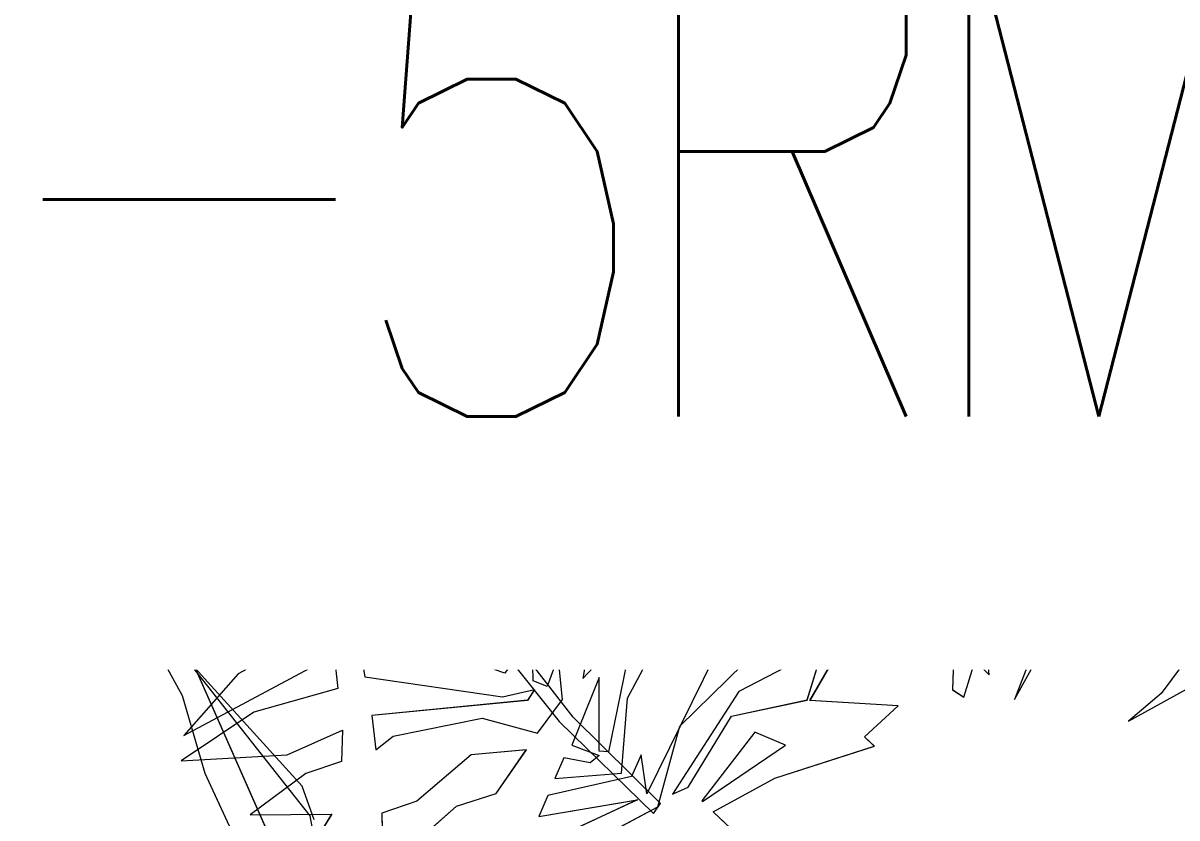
# Model space of a CAD drawing. Header units: millimetres. Extents: x -81374 to 485233, y -39075 to 157313.
# Drawn here: x 43134.3 to 43590.6, y 490.3 to 804.4 of the extents above; entities that cross this region are included whole.
import ezdxf
from ezdxf.enums import TextEntityAlignment as Align

# ---------------------------------------------------------------- set-up
doc = ezdxf.new("R2010")
doc.units = ezdxf.units.MM
doc.layers.add('CET color Black or White', color=7, linetype='Continuous')
doc.layers.add('M-HVAC-TEXT', color=7, linetype='Continuous')
doc.layers.add('G-IMPT', color=8, linetype='Continuous', lineweight=5)
doc.styles.add('romans', font='stylu.ttf', dxfattribs={"height": 125})
doc.styles.get("Standard").update_dxf_attribs({"font": 'arial.ttf'})

# ---------------------------------------------------------------- blocks, each defined once
blk = doc.blocks.new('floor plan 1')
at = {"layer": 'G-IMPT', "color": 8, "ltscale": 500}
for p, q in [((14782.15, -39203.66), (14996.1, -39687.77)), ((14964.53, -39583.4), (14788.67, -39202.77)), ((14894.59, -39567.63), (14894.06, -39537.75)), ((14844.22, -39538.86), (14785.5, -39570.09)), ((14793.55, -39572.8), (14838.68, -39551.87)), ((14886.54, -39551.36), (14865.08, -39570.33)), ((14747.49, -39552.96), (14763.51, -39568.15)), ((14914.43, -39567.23), (14919.19, -39559.38)), ((14921.98, -39561.54), (14922.87, -39566.54)), ((14921.39, -39564.9), (14926.15, -39578.24)), ((14763.51, -39568.15), (14739.15, -39581.42)), ((14785.5, -39570.09), (14776.68, -39601.91)), ((14787.09, -39567.45), (14784.34, -39571.34)), ((14824.47, -39603.83), (14787.09, -39567.45)), ((14832.53, -39566.31), (14793.55, -39572.8)), ((14828.99, -39574.62), (14832.53, -39566.31)), ((14865.08, -39570.33), (14849.38, -39575.33)), ((14880.69, -39572.29), (14894.59, -39567.63)), ((14946.68, -39566.96), (14914.43, -39567.23)), ((14922.87, -39566.54), (14994.55, -39657.15)), ((14924.63, -39583.26), (14946.68, -39566.96)), ((14767.74, -39572.16), (14734.96, -39594.49)), ((14747.13, -39599.64), (14768.06, -39572.46)), ((14749.56, -39656.71), (14789.85, -39575.23)), ((14753.34, -39615.61), (14779.65, -39575.1)), ((14768.06, -39572.46), (14767.74, -39572.16)), ((14779.65, -39575.1), (14773.46, -39577.85)), ((14784.34, -39571.34), (14818.9, -39605.56)), ((14789.85, -39575.23), (14792.06, -39590.64)), ((14795.83, -39582.02), (14828.99, -39574.62)), ((14859.26, -39590.66), (14880.69, -39572.29)), ((14773.46, -39577.85), (14756.33, -39605.98)), ((14849.38, -39575.33), (14837.44, -39592.67)), ((14926.15, -39578.24), (15009.62, -39670.39)), ((14739.15, -39581.42), (14699.82, -39594.05)), ((14792.06, -39590.64), (14795.83, -39582.02)), ((14799.82, -39583.39), (14797.4, -39613.02)), ((14826.18, -39581.23), (14799.82, -39583.39)), ((14822.66, -39589.49), (14826.18, -39581.23)), ((14910.47, -39588.04), (14924.63, -39583.26)), ((14973.48, -39614.08), (14964.53, -39583.4)), ((14808.68, -39590.39), (14812.26, -39587.42)), ((14812.26, -39587.42), (14822.66, -39589.49)), ((14910.09, -39600.39), (14910.47, -39588.04)), ((14973.9, -39588.33), (14932.05, -39590.63)), ((14945.2, -39607.45), (14973.9, -39588.33)), ((14791.91, -39655.52), (14804.93, -39591.78)), ((14804.93, -39591.78), (14808.6, -39592.1)), ((14808.6, -39592.1), (14808.62, -39621.16)), ((14819.4, -39594.46), (14808.68, -39590.39)), ((14837.44, -39592.67), (14859.26, -39590.66)), ((14837.44, -39592.67), (14837.44, -39592.67)), ((14897, -39592.58), (14890.1, -39598)), ((14898.52, -39606.12), (14897, -39592.58)), ((14932.05, -39590.63), (14910.09, -39600.39)), ((14703.72, -39597.76), (14690.42, -39610.06)), ((14699.82, -39594.05), (14703.72, -39597.76)), ((14734.96, -39594.49), (14747.13, -39599.64)), ((14734.96, -39594.49), (14734.96, -39594.49)), ((14808.62, -39621.16), (14819.4, -39594.46)), ((14890.1, -39598), (14854.87, -39605.15)), ((14776.68, -39601.91), (14738.99, -39638.87)), ((14832.97, -39599.15), (14823.16, -39612.53)), ((14854.87, -39605.15), (14832.97, -39599.15)), ((14972.88, -39598.26), (14913.4, -39630.02)), ((14951.44, -39622.6), (14972.88, -39598.26)), ((14599.34, -39603.91), (14568.76, -39620.75)), ((14586.36, -39614.88), (14599.34, -39603.91)), ((14756.33, -39605.98), (14726.36, -39612.31)), ((14818.9, -39605.56), (14888.72, -39695.34)), ((14864.33, -39653.72), (14824.47, -39603.83)), ((14837.04, -39612.18), (14898.52, -39606.12)), ((14690.42, -39610.06), (14725.26, -39612.16)), ((14911.93, -39616.91), (14945.2, -39607.45)), ((14558.47, -39652.48), (14586.36, -39614.88)), ((14644.41, -39612.49), (14618.13, -39659.7)), ((14627.35, -39656.5), (14644.41, -39612.49)), ((14664.37, -39613.42), (14659.92, -39627.88)), ((14668.87, -39616.39), (14664.37, -39613.42)), ((14725.26, -39612.16), (14677.38, -39694.96)), ((14726.36, -39612.31), (14717.24, -39641.74)), ((14734.79, -39625.33), (14753.34, -39615.61)), ((14797.4, -39613.02), (14771.31, -39661.77)), ((14823.16, -39612.53), (14824.85, -39629.45)), ((14823.16, -39612.53), (14823.16, -39612.53)), ((14834.2, -39616.43), (14837.04, -39612.18)), ((14846.81, -39613.58), (14834.2, -39616.43)), ((14901.27, -39621.42), (14846.81, -39613.58)), ((15001.37, -39664.69), (14973.48, -39614.08)), ((14667.94, -39642.98), (14668.87, -39616.39)), ((14805.86, -39675.25), (14815.15, -39620.85)), ((14815.15, -39620.85), (14806.24, -39630.1)), ((14824.85, -39629.45), (14829.18, -39617.7)), ((14829.18, -39617.7), (14834.75, -39619.87)), ((14834.75, -39619.87), (14835.12, -39638.4)), ((14913.4, -39630.02), (14911.93, -39616.91)), ((14559.09, -39699.29), (14588.77, -39624.62)), ((14588.77, -39624.62), (14570.6, -39637.57)), ((14659.92, -39627.88), (14654.42, -39622.19)), ((14654.42, -39622.19), (14655.96, -39640.8)), ((14717.24, -39641.74), (14734.79, -39625.33)), ((14835.12, -39638.4), (14845.9, -39622.91)), ((14845.9, -39622.91), (14874.3, -39632.64)), ((14902.93, -39630.72), (14901.27, -39621.42)), ((14921.59, -39638.75), (14951.44, -39622.6)), ((14602.8, -39631.01), (14586.68, -39673.38)), ((14608.46, -39663.91), (14602.8, -39631.01)), ((14667.3, -39648.06), (14687.88, -39632.01)), ((14687.88, -39632.01), (14667.94, -39642.98)), ((14806.24, -39630.1), (14788.2, -39672.08)), ((14853.52, -39630.48), (14848.07, -39640.99)), ((14882.16, -39638.73), (14853.52, -39630.48)), ((14874.3, -39632.64), (14902.93, -39630.72)), ((14738.99, -39638.87), (14730.07, -39642.07)), ((14853.06, -39642.64), (14859.12, -39637.9)), ((14859.12, -39637.9), (14870.88, -39646.23)), ((14904.35, -39638.74), (14882.16, -39638.73)), ((14906.7, -39661.77), (14904.35, -39638.74)), ((14909.55, -39662.44), (14912.61, -39638.74)), ((14912.61, -39638.74), (14921.59, -39638.75)), ((14655.96, -39640.8), (14651.76, -39651.88)), ((14704.51, -39700.84), (14726.88, -39643.22)), ((14726.88, -39643.22), (14715.94, -39647.15)), ((14717.24, -39641.74), (14717.24, -39641.74)), ((14730.07, -39642.07), (14725.79, -39677.28)), ((14730.07, -39642.07), (14730.07, -39642.07)), ((14852.97, -39643.27), (14844.84, -39715.91)), ((14848.07, -39640.99), (14852.97, -39643.27)), ((14848.07, -39640.99), (14848.07, -39640.99)), ((14868.89, -39649.82), (14853.06, -39642.64)), ((14870.88, -39646.23), (14873.15, -39642.1)), ((14873.15, -39642.1), (14892.62, -39658.45)), ((14656.96, -39683.94), (14667.3, -39648.06)), ((14715.94, -39647.15), (14703.39, -39676.12)), ((15017.48, -39647.57), (15001.13, -39666.33)), ((15006.98, -39666.32), (15017.48, -39647.57)), ((14651.76, -39651.88), (14622.77, -39667.83)), ((14658.64, -39679.11), (14678.68, -39648.68)), ((14678.68, -39648.68), (14660.64, -39670.87)), ((14863.32, -39657.45), (14868.89, -39649.82)), ((14622.77, -39667.83), (14627.35, -39656.5)), ((14627.35, -39656.5), (14627.35, -39656.5)), ((14677.79, -39657.22), (14656.96, -39683.94)), ((14674.45, -39670.49), (14677.79, -39657.22)), ((14725.79, -39677.28), (14749.56, -39656.71)), ((14776.26, -39667.24), (14791.91, -39655.52)), ((14818.09, -39657.21), (14804.56, -39687.29)), ((14817.17, -39688.44), (14818.09, -39657.21)), ((14841.23, -39654.17), (14826.51, -39715.62)), ((14837.55, -39709.9), (14841.23, -39654.17)), ((14947.1, -39776.06), (14864.33, -39653.72)), ((14994.55, -39657.15), (15037.08, -39682.91)), ((14618.13, -39659.7), (14608.46, -39663.91)), ((14771.31, -39661.77), (14776.26, -39667.24)), ((14771.31, -39661.77), (14771.31, -39661.77)), ((14859.36, -39687.75), (14863.32, -39657.45)), ((14875.57, -39661.66), (14876.85, -39683.41)), ((14897.33, -39667.29), (14875.57, -39661.66)), ((14875.57, -39661.66), (14875.57, -39661.66)), ((14892.62, -39658.45), (14906.7, -39661.77)), ((14586.18, -39765.34), (14646.9, -39664.03)), ((14646.9, -39664.03), (14628.91, -39678)), ((14726.59, -39663.12), (14692.37, -39686.93)), ((14697.6, -39689.88), (14726.59, -39663.12)), ((14928.14, -39666.82), (14909.55, -39662.44)), ((15001.13, -39666.33), (14928.14, -39666.82)), ((15042.9, -39758.54), (15001.37, -39664.69)), ((15003.76, -39671.94), (15027.44, -39666.19)), ((15027.44, -39666.19), (15006.98, -39666.32)), ((14639.98, -39724.32), (14674.45, -39670.49)), ((14660.64, -39670.87), (14648.28, -39720.67)), ((14715.27, -39667.54), (14702.24, -39687.98)), ((14703.39, -39676.12), (14715.27, -39667.54)), ((14908.97, -39679.43), (14897.33, -39667.29)), ((15009.62, -39670.39), (15037.16, -39682.97)), ((14586.68, -39673.38), (14575.61, -39678.2)), ((14744.79, -39675.32), (14724.86, -39680.52)), ((14735.09, -39694.98), (14744.79, -39675.32)), ((14788.2, -39672.08), (14777.26, -39685.12)), ((14778.25, -39689.14), (14805.86, -39675.25)), ((14958.54, -39691.12), (15003.76, -39671.94)), ((14628.91, -39678), (14570.04, -39762.35)), ((14659.29, -39742.03), (14658.64, -39679.11)), ((14703.39, -39676.12), (14703.39, -39676.12)), ((14876.85, -39683.41), (14884.99, -39675.84)), ((14884.99, -39675.84), (14920.47, -39691.35)), ((14953.52, -39691.15), (14908.97, -39679.43)), ((15045.97, -39675.65), (15009.17, -39690.82)), ((15023.16, -39689.91), (15045.97, -39675.65)), ((14724.86, -39680.52), (14714.1, -39711.32)), ((14888.27, -39683.36), (14886.68, -39694.31)), ((14899.59, -39687.34), (14888.27, -39683.36)), ((14692.37, -39686.93), (14670.93, -39709.13)), ((14702.24, -39687.98), (14695.17, -39714.04)), ((14777.26, -39685.12), (14778.25, -39689.14)), ((14777.26, -39685.12), (14777.26, -39685.12)), ((14804.56, -39687.29), (14801.82, -39690.07)), ((14801.82, -39690.07), (14817.17, -39688.44)), ((14860.8, -39718.71), (14859.36, -39687.75)), ((14890.8, -39695.06), (14899.59, -39687.34)), ((14940, -39725.88), (14901.19, -39687.91)), ((14901.19, -39687.91), (14923.95, -39698.85)), ((14996.1, -39687.77), (15040.76, -39798.34)), ((14625.36, -39700.52), (14622.01, -39691.79)), ((14622.01, -39691.79), (14622.92, -39708.22)), ((14662.61, -39746.3), (14697.6, -39689.88)), ((14801.82, -39690.07), (14801.82, -39690.07)), ((14920.47, -39691.35), (14953.52, -39691.15)), ((15009.17, -39690.82), (14958.54, -39691.12)), ((14965.69, -39710.15), (15023.16, -39689.91)), ((14977.43, -39693.52), (15007.37, -39745.42)), ((15017.36, -39729.49), (14977.43, -39693.52)), ((14977.43, -39693.52), (14977.43, -39693.52)), ((14677.38, -39694.96), (14639.98, -39724.32)), ((14714.1, -39711.32), (14735.09, -39694.98)), ((14725.8, -39728.14), (14769.4, -39694.35)), ((14769.4, -39694.35), (14738.61, -39709.95)), ((14814.76, -39697.49), (14800.04, -39703.91)), ((14811.07, -39710.48), (14814.76, -39697.49)), ((14886.68, -39694.31), (14889.97, -39695.68)), ((14888.72, -39695.34), (14927.68, -39759.57)), ((14889.97, -39695.68), (14905.74, -39782.78)), ((14904.78, -39706.73), (14890.8, -39695.06)), ((14650.64, -39725.28), (14625.36, -39700.52)), ((14695.17, -39714.04), (14704.51, -39700.84)), ((14743.35, -39702.95), (14720.66, -39709.38)), ((14738.61, -39709.95), (14743.35, -39702.95)), ((14831.27, -39713.16), (14833.44, -39701.17)), ((14833.44, -39701.17), (14837.55, -39709.9)), ((14923.95, -39698.85), (14965.69, -39710.15)), ((14733.86, -39751.25), (14771.53, -39707.51)), ((14771.53, -39707.51), (14757.66, -39724.29)), ((14800.04, -39703.91), (14787.88, -39715.32)), ((14902.93, -39709.79), (14904.78, -39706.73)), ((14622.92, -39708.22), (14644.84, -39734.94)), ((14670.93, -39709.13), (14662.61, -39746.3)), ((14670.93, -39709.13), (14670.93, -39709.13)), ((14720.66, -39709.38), (14677.92, -39734.56)), ((14714.1, -39711.32), (14714.1, -39711.32)), ((14793.51, -39725.63), (14811.07, -39710.48)), ((14905, -39746.23), (14901.27, -39710.96)), ((14901.27, -39710.96), (14907.9, -39712.35)), ((14907.9, -39712.35), (14902.93, -39709.79)), ((14787.88, -39715.32), (14793.51, -39725.63)), ((14787.88, -39715.32), (14787.88, -39715.32)), ((14826.51, -39715.62), (14831.27, -39713.16)), ((14826.51, -39715.62), (14826.51, -39715.62)), ((14844.84, -39715.91), (14837.22, -39722.47)), ((14913.69, -39736.67), (14907.96, -39712.39)), ((14907.96, -39712.39), (14936.9, -39727.5)), ((14648.28, -39720.67), (14650.64, -39725.28)), ((14778.64, -39720.85), (14759.04, -39732.6)), ((14763.01, -39739.69), (14778.64, -39720.85)), ((14781.48, -39732.96), (14794.93, -39717.57)), ((14794.93, -39717.57), (14785.31, -39723.23)), ((14850.07, -39745.91), (14860.8, -39718.71)), ((14883.34, -39717.32), (14874.87, -39773.56)), ((14891.05, -39745.38), (14883.34, -39717.32)), ((14757.66, -39724.29), (14722.52, -39746.72)), ((14785.31, -39723.23), (14733.86, -39751.25)), ((14837.22, -39722.47), (14826.02, -39767.29)), ((14568.54, -39728.96), (14607.97, -39743.29)), ((14659.17, -39741.94), (14568.54, -39728.96)), ((14700.63, -39754.16), (14725.8, -39728.14)), ((14772.43, -39786.48), (14830.06, -39730.35)), ((14830.06, -39730.35), (14784.69, -39752.34)), ((14828.18, -39730.25), (14818.38, -39733.73)), ((14825.31, -39746.09), (14828.18, -39730.25)), ((14936.9, -39727.5), (14949.97, -39741.52)), ((14962.3, -39733.21), (14940, -39725.88)), ((15048, -39750.51), (15017.36, -39729.49)), ((14644.84, -39734.94), (14655.05, -39733.9)), ((14655.05, -39733.9), (14659.17, -39741.94)), ((14677.92, -39734.56), (14675.38, -39752.95)), ((14677.92, -39734.56), (14677.92, -39734.56)), ((14759.04, -39732.6), (14738.44, -39775.17)), ((14754.17, -39777.18), (14781.48, -39732.96)), ((14818.38, -39733.73), (14808.02, -39770.46)), ((15061.28, -39739.13), (14962.3, -39733.21)), ((14919.83, -39735.56), (14913.69, -39736.67)), ((14939.79, -39747.94), (14919.83, -39735.56)), ((14607.97, -39743.29), (14634.58, -39747.56)), ((14634.58, -39747.56), (14659.29, -39742.03)), ((14743.87, -39772.63), (14761.33, -39739.66)), ((14761.33, -39739.66), (14763.01, -39739.69)), ((14801.64, -39743.79), (14764.12, -39810.54)), ((14791.25, -39762.4), (14801.64, -39743.79)), ((14836.34, -39741.27), (14813.56, -39770.21)), ((14825.37, -39760.93), (14836.34, -39741.27)), ((14914.55, -39740.34), (14921.54, -39756.53)), ((14946.15, -39755.16), (14914.55, -39740.34)), ((14914.55, -39740.34), (14914.55, -39740.34)), ((14949.97, -39741.52), (15005.08, -39764.32)), ((14959.85, -39742.55), (14975.59, -39763.36)), ((15022.76, -39774.32), (14959.85, -39742.55)), ((14959.85, -39742.55), (14959.85, -39742.55)), ((14600.93, -39747.62), (14577.67, -39762.26)), ((14616.39, -39757.44), (14600.93, -39747.62)), ((14661, -39746.17), (14616.39, -39757.44)), ((14634.84, -39764.88), (14661, -39746.17)), ((14722.52, -39746.72), (14689.42, -39777.72)), ((14808.02, -39770.46), (14825.31, -39746.09)), ((14826.02, -39767.29), (14850.07, -39745.91)), ((14884.47, -39770.27), (14891.05, -39745.38)), ((14891.76, -39747.98), (14892.5, -39762.86)), ((14899.34, -39775.53), (14891.76, -39747.98)), ((14891.76, -39747.98), (14891.76, -39747.98)), ((14927.76, -39830.78), (14905, -39746.23)), ((14964.31, -39756.1), (14939.79, -39747.94)), ((15007.37, -39745.42), (15055.1, -39759.47)), ((14675.38, -39752.95), (14681.37, -39766.27)), ((14784.69, -39752.34), (14732.6, -39799.23)), ((14921.54, -39756.53), (14927.66, -39750.99)), ((14927.66, -39750.99), (14962.05, -39776.36)), ((14652.89, -39754.48), (14630.84, -39780.08)), ((14669.47, -39757.06), (14635.29, -39772.51)), ((14641.65, -39783.8), (14652.89, -39754.48)), ((14666.77, -39768.52), (14669.47, -39757.06)), ((14681.37, -39766.27), (14700.63, -39754.16)), ((15019.4, -39809.69), (14946.15, -39755.16)), ((15020.09, -39797.73), (14964.31, -39756.1)), ((14626.46, -39767.58), (14574.22, -39759.16)), ((14577.67, -39762.26), (14634.84, -39764.88)), ((14589.37, -39761.86), (14586.18, -39765.34)), ((14607.54, -39758.74), (14589.37, -39761.86)), ((14593.18, -39774.55), (14607.54, -39758.74)), ((14730.59, -39758.21), (14691.69, -39791.35)), ((14696.72, -39802.2), (14730.59, -39758.21)), ((14867.5, -39759.18), (14802.87, -39785.97)), ((14802.87, -39785.97), (14825.37, -39760.93)), ((14872.34, -39758.05), (14856.84, -39794.8)), ((14857.68, -39772.44), (14867.5, -39759.18)), ((14871.33, -39774.24), (14872.34, -39758.05)), ((14927.68, -39759.57), (15029.61, -39952.18)), ((15005.08, -39764.32), (15036.42, -39758.27)), ((15036.42, -39758.27), (15096.44, -39760.83)), ((14575.9, -39766.71), (14624.84, -39807.82)), ((14584.2, -39768.5), (14590.49, -39766.26)), ((14590.49, -39766.26), (14593.18, -39774.55)), ((14792.53, -39784.37), (14791.25, -39762.4)), ((14880.71, -39762.71), (14871.33, -39774.24)), ((14879.92, -39776.07), (14880.71, -39762.71)), ((14892.5, -39762.86), (14881.92, -39795.62)), ((14975.24, -39850.74), (14933.67, -39765.21)), ((14933.67, -39765.21), (14952.45, -39773.73)), ((14975.59, -39763.36), (15008, -39778.91)), ((14579.86, -39782.04), (14584.2, -39768.5)), ((14585.1, -39768.5), (14630.33, -39804.5)), ((14660.98, -39784.68), (14585.1, -39768.5)), ((14585.1, -39768.5), (14585.1, -39768.5)), ((14703.97, -39788.67), (14626.46, -39767.58)), ((14678.47, -39768.13), (14635.66, -39795.93)), ((14636.9, -39790.51), (14666.77, -39768.52)), ((14671.1, -39779.44), (14678.47, -39768.13)), ((14689.42, -39777.72), (14714.16, -39768)), ((14714.16, -39768), (14698, -39784.37)), ((14813.56, -39770.21), (14775.96, -39797.85)), ((14808.02, -39770.46), (14808.02, -39770.46)), ((14827.94, -39814.14), (14865.2, -39767.74)), ((14865.2, -39767.74), (14833.86, -39782.97)), ((14852.59, -39815.37), (14884.47, -39770.27)), ((14921.34, -39769.12), (14934.15, -39823.48)), ((14950.21, -39832.25), (14921.34, -39769.12)), ((14921.34, -39769.12), (14921.34, -39769.12)), ((14635.29, -39772.51), (14602.8, -39803.34)), ((14635.96, -39774.71), (14639.92, -39773.71)), ((14637.28, -39786.22), (14635.96, -39774.71)), ((14639.92, -39773.71), (14641.65, -39783.8)), ((14738.44, -39775.17), (14743.87, -39772.63)), ((14738.44, -39775.17), (14738.44, -39775.17)), ((14792.53, -39829.34), (14857.68, -39772.44)), ((14874.87, -39773.56), (14855.94, -39797.39)), ((14881.92, -39795.62), (14899.34, -39775.53)), ((14952.45, -39773.73), (14965.76, -39785.95)), ((15008, -39778.91), (15022.76, -39774.32)), ((15048.28, -39771.93), (15023.62, -39780.19)), ((14630.84, -39780.08), (14619.29, -39784.19)), ((14632.17, -39814.32), (14671.1, -39779.44)), ((14686.84, -39779), (14644.05, -39815.48)), ((14692.61, -39777.98), (14669.46, -39801.74)), ((14673.08, -39810.76), (14686.84, -39779)), ((14689.15, -39785.45), (14692.61, -39777.98)), ((14689.42, -39777.72), (14689.42, -39777.72)), ((14729.15, -39777.25), (14707.75, -39800.57)), ((14718.78, -39785.24), (14729.15, -39777.25)), ((14732.13, -39792.71), (14754.17, -39777.18)), ((14834.72, -39844.26), (14879.92, -39776.07)), ((15097.55, -40042.38), (14947.1, -39776.06)), ((14962.05, -39776.36), (15019.4, -39809.69)), ((15023.62, -39780.19), (14997.62, -39798.49)), ((15000.75, -39810.78), (15051.61, -39780.36)), ((14619.29, -39784.19), (14619.73, -39802.08)), ((14619.29, -39784.19), (14619.29, -39784.19)), ((14731.85, -39811.75), (14660.98, -39784.68)), ((14698, -39784.37), (14701.03, -39790.87)), ((14789.51, -39785.01), (14792.53, -39784.37)), ((14792.73, -39787.91), (14789.51, -39785.01)), ((14821.96, -39783.52), (14813.58, -39817.04)), ((14833.86, -39782.97), (14821.96, -39783.52)), ((14905.74, -39782.78), (14892.88, -39805.42)), ((14620.28, -39798.81), (14637.28, -39786.22)), ((14691.66, -39791.36), (14689.15, -39785.45)), ((14701.03, -39790.87), (14718.78, -39785.24)), ((14823.57, -39846.99), (14703.97, -39788.67)), ((14743.07, -39787.87), (14716.98, -39801.82)), ((14725.08, -39818.49), (14772.43, -39786.48)), ((14733.68, -39808.8), (14743.07, -39787.87)), ((14775.41, -39816.46), (14792.73, -39787.91)), ((14965.76, -39785.95), (15011.68, -39812.46)), ((14602.8, -39803.34), (14636.9, -39790.51)), ((14637.85, -39791.23), (14620.28, -39798.81)), ((14638.79, -39799.43), (14637.85, -39791.23)), ((14696.73, -39791.6), (14640.87, -39846)), ((14683.37, -39815.32), (14686.44, -39792.76)), ((14686.44, -39792.76), (14691.66, -39791.36)), ((14690.15, -39816.1), (14696.73, -39791.6)), ((14691.69, -39791.35), (14693.04, -39790.99)), ((14691.69, -39791.35), (14691.69, -39791.35)), ((14693.04, -39790.99), (14696.72, -39802.2)), ((14707.75, -39800.57), (14732.13, -39792.71)), ((14635.66, -39795.93), (14598.97, -39835.29)), ((14775.96, -39797.85), (14731.1, -39823.73)), ((14856.84, -39794.8), (14810.86, -39832.72)), ((14855.94, -39797.39), (14827.94, -39814.14)), ((14952.85, -39798.06), (14966.59, -39811.37)), ((14968.52, -39803.7), (14952.85, -39798.06)), ((14952.85, -39798.06), (14952.85, -39798.06)), ((14997.62, -39798.49), (14968.52, -39803.7)), ((15053.71, -39795.38), (14975.27, -39827.17)), ((14992.85, -39843.4), (15053.71, -39795.38)), ((15044.28, -39808.22), (15020.09, -39797.73)), ((14602.8, -39803.34), (14602.8, -39803.34)), ((14619.73, -39802.08), (14624.88, -39804.06)), ((14628.3, -39809.17), (14638.79, -39799.43)), ((14669.46, -39801.74), (14675.75, -39818.53)), ((14669.46, -39801.74), (14669.46, -39801.74)), ((14716.98, -39801.82), (14723.52, -39812.66)), ((14716.98, -39801.82), (14716.98, -39801.82)), ((14732.6, -39799.23), (14721.49, -39816.9)), ((14624.88, -39804.06), (14621.98, -39845.77)), ((14624.84, -39807.82), (15087.35, -40128.94)), ((14630.33, -39804.5), (14772.31, -39901.99)), ((14704.08, -39803.43), (14674.39, -39836.96)), ((14710.6, -39825.19), (14704.08, -39803.43)), ((14915.7, -39805.09), (14844.58, -39888.02)), ((14892.88, -39805.42), (14876.48, -39815.23)), ((14892.63, -39842.09), (14915.7, -39805.09)), ((14627.98, -39833.14), (14673.08, -39810.76)), ((14642.39, -39821.38), (14628.3, -39809.17)), ((14723.52, -39812.66), (14733.68, -39808.8)), ((14802.94, -39850.68), (14731.85, -39811.75)), ((14764.12, -39810.54), (14731.89, -39825.68)), ((14734.08, -39829.46), (14781.96, -39808.8)), ((14781.96, -39808.8), (14781.17, -39815.94)), ((14869.91, -39847.5), (14908.37, -39808.43)), ((14908.37, -39808.43), (14888.46, -39825.95)), ((14966.59, -39811.37), (15000.75, -39810.78)), ((15050.07, -39811.56), (14992.85, -39843.4)), ((15011.68, -39812.46), (15031.97, -39813.74)), ((14598.97, -39835.29), (14632.17, -39814.32)), ((14644.05, -39815.48), (14609.02, -39830.3)), ((14661.75, -39838.75), (14690.15, -39816.1)), ((14675.75, -39818.53), (14683.37, -39815.32)), ((14721.49, -39816.9), (14725.08, -39818.49)), ((14721.49, -39816.9), (14721.49, -39816.9)), ((14781.17, -39815.94), (14741.92, -39840.58)), ((14744.76, -39843.24), (14775.41, -39816.46)), ((14813.58, -39817.04), (14764.79, -39862.45)), ((14874.92, -39816.94), (14825.89, -39824.78)), ((14827.38, -39822.34), (14852.59, -39815.37)), ((14876.48, -39815.23), (14860.81, -39861.8)), ((14924.66, -39815.3), (14874.92, -39816.94)), ((14974.17, -39819.91), (14924.66, -39815.3)), ((14962.39, -39858.88), (14947.85, -39814.97)), ((14947.85, -39814.97), (14963.37, -39847.64)), ((15031.97, -39813.74), (15067.51, -39826.06)), ((14611.46, -39870.87), (14642.39, -39821.38)), ((14723.33, -39820.35), (14703.16, -39834.42)), ((14714.99, -39834.67), (14723.33, -39820.35)), ((14819.74, -39861.83), (14848.39, -39821.31)), ((14848.39, -39821.31), (14827.38, -39822.34)), ((14863.89, -39820.55), (14845.99, -39856.64)), ((14848.26, -39862.71), (14867.61, -39820.36)), ((14867.61, -39820.36), (14863.89, -39820.55)), ((15022.71, -39830.68), (14974.17, -39819.91)), ((14696.94, -39834.29), (14710.6, -39825.19)), ((14731.1, -39823.73), (14734.08, -39829.46)), ((14731.89, -39825.68), (14744.76, -39843.24)), ((14731.89, -39825.68), (14731.89, -39825.68)), ((14825.89, -39824.78), (14778.2, -39838.71)), ((14888.46, -39825.95), (14823.39, -39854.01)), ((14903.19, -39822.41), (14827.57, -39831.75)), ((14979.19, -39828), (14903.19, -39822.41)), ((14934.15, -39823.48), (14928.59, -39849.52)), ((14969.74, -39822.06), (14938.45, -39827.2)), ((14975.27, -39827.17), (14969.74, -39822.06)), ((14609.02, -39830.3), (14627.98, -39833.14)), ((14609.02, -39830.3), (14609.02, -39830.3)), ((14781.23, -39835), (14792.53, -39829.34)), ((14827.17, -39828.51), (14802.02, -39844.64)), ((14817.41, -39840.51), (14827.17, -39828.51)), ((14938.45, -39827.2), (14945.54, -39836.25)), ((15052.64, -39848.31), (14979.19, -39828)), ((15069.51, -39847.46), (15022.71, -39830.68)), ((14598.97, -39835.29), (14598.97, -39835.29)), ((14703.16, -39834.42), (14696.94, -39834.29)), ((14732.54, -39831.34), (14714.99, -39834.67)), ((14716.69, -39860.63), (14732.54, -39831.34)), ((14827.57, -39831.75), (14755.21, -39855.67)), ((14810.86, -39832.72), (14781.23, -39835)), ((14920.9, -39842.39), (14927.76, -39830.78)), ((14949.36, -39863.68), (14950.21, -39832.25)), ((14674.39, -39836.96), (14661.75, -39838.75)), ((14778.2, -39838.71), (14732.55, -39858.55)), ((14945.54, -39836.25), (14927.53, -39837.56)), ((14927.53, -39837.56), (14949.71, -39841.78)), ((14743.41, -39841.85), (14718.46, -39866.59)), ((14741.92, -39840.58), (14743.41, -39841.85)), ((14757.79, -39843.95), (14755.91, -39849.83)), ((14802.02, -39844.64), (14757.79, -39843.95)), ((14768.84, -39870.25), (14817.41, -39840.51)), ((14768.93, -39870.36), (14834.72, -39844.26)), ((14861.15, -39878.07), (14892.63, -39842.09)), ((14897.75, -39881.55), (14920.9, -39842.39)), ((14920.9, -39842.39), (14920.9, -39842.39)), ((14989.46, -39871.08), (14925.41, -39842.84)), ((14925.41, -39842.84), (14932.47, -39872.24)), ((14949.71, -39841.78), (14969.35, -39852.68)), ((14969.35, -39852.68), (15027.53, -39842.62)), ((15027.53, -39842.62), (14989.46, -39871.08)), ((14621.98, -39845.77), (14614.48, -39855.52)), ((14640.87, -39846), (14616.86, -39853.52)), ((14894.72, -39898.14), (14823.57, -39846.99)), ((14839.79, -39870.73), (14869.91, -39847.5)), ((14963.37, -39847.64), (14978.42, -39914.55)), ((14616.86, -39853.52), (14627.5, -39852.75)), ((14616.86, -39853.52), (14616.86, -39853.52)), ((14627.5, -39852.75), (14619.1, -39857.17)), ((14730.96, -39850.14), (14711.6, -39851.91)), ((14711.6, -39851.91), (14717.14, -39872.08)), ((14711.6, -39851.91), (14711.6, -39851.91)), ((14740.18, -39860.43), (14730.96, -39850.14)), ((14760.04, -39851.76), (14751.7, -39864.43)), ((14755.91, -39849.83), (14760.04, -39851.76)), ((14858.77, -39890.15), (14802.94, -39850.68)), ((14928.59, -39849.52), (14921.04, -39862.59)), ((14984.37, -39889.3), (14975.24, -39850.74)), ((14614.48, -39855.52), (14611.46, -39870.87)), ((14619.1, -39857.17), (14629.2, -39867.91)), ((14755.21, -39855.67), (14688.92, -39893.24)), ((14751.7, -39864.43), (14757.78, -39858)), ((14757.78, -39858), (14768.84, -39870.25)), ((14845.99, -39856.64), (14789.12, -39883.15)), ((14823.39, -39854.01), (14800.9, -39872.77)), ((14685.69, -39880.68), (14716.69, -39860.63)), ((14732.55, -39858.55), (14689.8, -39883.92)), ((14741.47, -39861.75), (14723.39, -39870.82)), ((14725.16, -39863.63), (14740.18, -39860.43)), ((14753.52, -39876.45), (14741.47, -39861.75)), ((14764.79, -39862.45), (14759.32, -39862.62)), ((14759.32, -39862.62), (14769.57, -39875.34)), ((14759.32, -39862.62), (14759.32, -39862.62)), ((14769.57, -39875.34), (14819.74, -39861.83)), ((14801.43, -39885.85), (14848.26, -39862.71)), ((14860.81, -39861.8), (14811, -39894.41)), ((14921.04, -39862.59), (14921.93, -39879.67)), ((14921.93, -39879.67), (14944.23, -39859.21)), ((14944.23, -39859.21), (14949.36, -39863.68)), ((14961.91, -39886.84), (14962.39, -39858.88)), ((14718.46, -39866.59), (14694.16, -39900.48)), ((14717.14, -39872.08), (14725.16, -39863.63)), ((14751.7, -39864.43), (14751.7, -39864.43)), ((14765.02, -39866.37), (14871.81, -39987.41)), ((14887.12, -39989.86), (14765.02, -39866.37)), ((14765.02, -39866.37), (14765.02, -39866.37)), ((15026.51, -39866.52), (14969.43, -39875.54)), ((15002.08, -39883.98), (15026.51, -39866.52)), ((14629.2, -39867.91), (14629.2, -39867.91)), ((14629.2, -39867.91), (14634.45, -39873.48)), ((14723.39, -39870.82), (14727.54, -39915.45)), ((14723.39, -39870.82), (14723.39, -39870.82)), ((14771.87, -39893.15), (14768.93, -39870.36)), ((14794.2, -39868.32), (14794.06, -39876.9)), ((14800.9, -39872.77), (14794.2, -39868.32)), ((14815.57, -39882.53), (14839.79, -39870.73)), ((14932.47, -39872.24), (14924.49, -39867.83)), ((14924.49, -39867.83), (14972.32, -39909.38)), ((14634.45, -39873.48), (14661.34, -39879.94)), ((14923.15, -39891.43), (14949.06, -39874.93)), ((14949.06, -39874.93), (14932.55, -39933.17)), ((14969.43, -39875.54), (14973.18, -39884.15)), ((14969.43, -39875.54), (14969.43, -39875.54)), ((14740.28, -39876.94), (14753.52, -39876.45)), ((14742.22, -39883.54), (14740.28, -39876.94)), ((14794.06, -39876.9), (14780.4, -39881.27)), ((14837.39, -39897.03), (14861.15, -39878.07))]:
    blk.add_line(p, q, dxfattribs=at)
for rotation, p in [(359.9992, (39680.63, -4989.62, 0)), (359.9992, (35886.72, -10139.29, 0)), (270.0008, (28873.29, -20643.48, 0)), (359.9992, (11975.31, -26935.44, 0)), (359.9992, (15267.63, -26935.44, 0)), (359.9992, (26686.27, -26987.73, 0)), (270.0008, (15861.11, -28615.02, 0)), (89.9992, (23697.81, -33300.57, 0)), (89.9992, (23597.87, -35337.73, 0)), (89.9992, (23597.88, -37388.34, 0)), (359.9992, (13750.44, -37781.54, 0)), (89.9992, (23697.83, -40746.76, 0)), (89.9992, (23597.8, -44302.49, 0)), (89.9992, (23597.81, -46399.06, 0)), (89.9992, (23697.78, -48339.78, 0)), (89.9992, (23697.77, -54279.98, 0)), (359.9992, (27418.07, -55702.4, 0)), (89.9992, (9671.91, -65856.51, 0)), (359.9992, (4684.11, -67403.39, 0)), (359.9992, (8737.21, -67403.39, 0))]:
    blk.add_attdef('PARTITIONTYPE', text='', height=200, rotation=rotation, dxfattribs=at).set_placement(p, align=Align.MIDDLE_CENTER)

msp = doc.modelspace()

# ---------------------------------------------------------------- linework, layer by layer
at = {"layer": 'CET color Black or White', "color": 8, "linetype": 'Continuous', "lineweight": 18}
for points in [[(43594.91, 691.34), (43545.97, 732.44), (43083.46, 1053.57), (43100.21, 1064.47), (43112.99, 1054.2), (43234.52, 1064.13), (43330.28, 1086.17), (43378.42, 1106.96), (43553.35, 1234.7), (43655.18, 1330.2)], [(42878.74, 1050.39), (42902.65, 978.03), (42940.23, 911.74), (42990.01, 854.05), (43050.1, 807.18), (43118.17, 772.93), (43191.61, 752.62), (43267.61, 747.03), (43343.24, 756.38), (43415.59, 780.3), (43481.89, 817.87), (43539.58, 867.65), (43586.45, 927.74), (43620.69, 995.81)], [(42877.99, 1024.63), (42894.88, 977.91), (42917.55, 933.6), (42945.55, 892.53), (42978.48, 855.29), (43015.81, 822.47), (43056.99, 794.58), (43101.29, 772.09), (43148.1, 755.31), (43196.64, 744.54), (43246.15, 739.93), (43295.88, 741.57), (43344.92, 749.41), (43392.6, 763.34), (43438.25, 783.17), (43481, 808.54), (43520.24, 839.07), (43555.33, 874.27), (43585.75, 913.61), (43610.98, 956.41)], [(43388.66, 128.28), (43174.71, 612.4), (43130.05, 722.96), (43051.75, 1011), (43075.43, 976.22), (43073.25, 967), (43223.71, 700.68), (43306.48, 578.35), (43346.33, 528.46), (43383.71, 492.07), (43386.47, 495.97), (43351.9, 530.19), (43282.08, 619.96), (43243.13, 684.2), (43141.19, 876.8), (43098.01, 972.26), (43160.79, 925.99), (43192.71, 891.1), (43276.09, 822.76), (43347.23, 771.62), (43466.84, 713.3), (43544.35, 692.21), (43596.59, 683.78)], [(43183.69, 1001.63), (43283.68, 914.49), (43405.79, 790.99), (43405.79, 790.99), (43298.99, 912.03), (43240.78, 959.17), (43200.54, 1005.18)], [(42745.45, 378.95), (42828.54, 516.06), (42893.24, 636.5), (42902.08, 675.76), (42919.26, 708.44), (42955.98, 811.94), (43023.01, 974.25), (43035.03, 935.74), (43071.43, 852.28), (43087.11, 791.96), (43115.2, 727.22), (43127.91, 683.17), (43169.44, 589.32), (43197.32, 538.71), (43206.27, 508.02), (43382.14, 127.39)], [(43247.66, 816.06), (43221.74, 799.56), (43238.26, 857.8)], [(43208.89, 811.47), (43208.42, 783.5), (43222.96, 739.59), (43207.44, 772.27), (43192.38, 839.18)], [(43120.74, 736.18), (43177.95, 768.03), (43117.09, 720.01), (43195.53, 751.8), (43201.07, 746.68), (43232.35, 751.83), (43225.26, 760.87), (43243.28, 762.19), (43221.1, 766.41), (43201.45, 777.3), (43143.27, 767.25), (43181.35, 795.7), (43245.39, 767.47), (43238.33, 796.87), (43246.31, 792.46), (43198.49, 834.01)], [(43333.42, 821.65), (43309.66, 802.69), (43278.18, 766.72), (43255.11, 729.72), (43326.22, 812.65)], [(43398.93, 817.78), (43401.87, 794.98), (43336.09, 768.88), (43290.89, 700.69), (43290.09, 687.34), (43299.47, 698.87), (43298.47, 682.68), (43313.96, 719.43), (43359.94, 757.34), (43389.57, 759.63), (43378.27, 753.96), (43313.12, 697.07), (43303.3, 683.8), (43367.94, 710.59), (43345.44, 685.56), (43334.47, 665.9), (43357.25, 694.84), (43394.84, 722.48), (43439.71, 748.35), (43436.72, 754.09), (43388.84, 733.42), (43389.63, 740.56), (43428.89, 765.21), (43427.39, 766.47), (43452.34, 791.21), (43476.65, 825.11)], [(43273.05, 806.18), (43249.9, 767.01), (43249.9, 767.01), (43243.05, 755.41), (43265.81, 670.86), (43269.53, 635.59), (43262.91, 636.98), (43267.88, 634.41), (43266.03, 631.36), (43280, 619.69), (43271.21, 611.96), (43282.54, 607.99), (43284.13, 618.94), (43280.83, 620.31), (43265.06, 707.41), (43277.93, 730.05), (43294.33, 739.85), (43309.99, 786.43), (43359.81, 819.04)], [(43186.43, 813.92), (43195.56, 775.37), (43237.13, 689.83), (43218.35, 698.36), (43205.04, 710.58), (43159.12, 737.08), (43138.83, 738.36), (43103.29, 750.69)], [(43355.23, 807.15), (43331.01, 795.35), (43300.9, 772.13), (43262.43, 733.06), (43282.34, 750.58), (43347.42, 778.64), (43369.91, 797.4), (43376.61, 792.94), (43376.75, 801.53), (43390.4, 805.89)], [(43485.11, 805.31), (43454.11, 785.26), (43438.27, 755.97), (43455.82, 759.3), (43447.47, 744.98), (43467.64, 759.04), (43473.86, 758.91), (43460.2, 749.81), (43466.73, 728.06), (43496.41, 761.59), (43509.05, 763.38), (43480.65, 740.72), (43474.07, 716.22), (43529.93, 770.63), (43553.94, 778.15), (43553.94, 778.15), (43543.3, 777.38), (43551.71, 781.8), (43541.6, 792.54), (43541.6, 792.54), (43536.36, 798.11), (43509.47, 804.57)], [(43126.53, 732.84), (43150.71, 722.35), (43206.5, 680.72), (43231.01, 672.56), (43250.97, 660.19), (43257.12, 661.29), (43262.84, 637.01), (43233.9, 652.12), (43220.84, 666.14), (43165.73, 688.95), (43134.39, 682.9), (43074.37, 685.46)], [(43109.52, 663.75), (43208.51, 657.83), (43230.81, 650.51), (43269.62, 612.54), (43246.85, 623.47), (43205.12, 634.78), (43147.65, 614.54), (43124.83, 600.28), (43161.63, 615.44), (43212.26, 615.75), (43167.04, 596.57), (43143.37, 590.82), (43163.82, 590.95), (43153.32, 572.2), (43169.68, 590.95), (43242.66, 591.45), (43261.25, 587.07), (43258.19, 563.37), (43249.22, 563.37), (43219.37, 547.23), (43197.93, 522.88), (43257.41, 554.65), (43258.87, 541.53), (43225.6, 532.08), (43196.91, 512.95), (43238.75, 515.25), (43260.72, 525.01), (43260.33, 512.66), (43246.18, 507.89), (43224.12, 491.58), (43256.38, 491.86), (43251.62, 484.01)], [(43423.32, 477.59), (43407.29, 492.78), (43431.66, 506.05), (43470.99, 518.68), (43467.09, 522.38), (43480.38, 534.68), (43445.55, 536.78), (43493.43, 619.58), (43530.83, 648.94), (43496.36, 595.12), (43493.01, 581.84), (43513.84, 608.56), (43503.5, 572.69), (43482.92, 556.64), (43502.86, 567.6), (43501.94, 541.01), (43506.44, 538.04), (43510.88, 552.51), (43516.38, 546.82), (43514.85, 565.42), (43519.04, 576.51), (43548.04, 592.46), (43543.45, 581.12), (43543.45, 581.12), (43526.39, 537.11), (43552.67, 584.33), (43562.35, 588.54), (43568, 555.63), (43584.13, 598.01), (43595.2, 602.83)], [(43611.72, 623.92), (43582.03, 549.24), (43600.2, 562.2)], [(43249.42, 489.53), (43244.66, 502.87), (43161.18, 595.02), (43133.65, 607.59)], [(43248.82, 486.16), (43247.93, 491.16), (43176.25, 581.77), (43133.73, 607.54)], [(43612.33, 577.1), (43584.44, 539.51), (43571.47, 528.53), (43602.05, 545.37)]]:
    msp.add_lwpolyline(points, dxfattribs=at)
for points in [[(43585.7, 693.13), (43540.48, 729.12), (43398.5, 826.62), (43118.94, 995.6), (43244.15, 872.17), (43312.04, 814.77), (43367.87, 775.31), (43438.96, 736.38), (43509.82, 709.31), (43585.7, 693.13)], [(43447.42, 795.44), (43443.26, 840.08), (43432.28, 808.18), (43428.59, 808.17), (43430.52, 801.56), (43417.28, 801.08), (43429.34, 786.37), (43447.42, 795.44)], [(43201.38, 800.16), (43197.62, 808.78), (43168.72, 808.61), (43144.3, 791.15), (43201.38, 800.16)], [(43381.69, 807.78), (43369.37, 810.47), (43322.54, 787.33), (43303.19, 744.99), (43306.92, 745.17), (43324.82, 781.26), (43381.69, 807.78)], [(43249.47, 693.74), (43236.65, 748.11), (43242.22, 774.14), (43249.77, 787.21), (43248.87, 804.3), (43226.58, 783.84), (43221.44, 788.31), (43220.6, 756.87), (43249.47, 693.74)], [(43411.49, 787.24), (43401.24, 799.96), (43351.06, 786.46), (43322.41, 745.93), (43343.43, 746.97), (43318.21, 739.99), (43286.34, 694.9), (43279.76, 670), (43287.47, 641.95), (43295.93, 698.19), (43314.86, 722.02), (43342.87, 738.77), (43305.6, 692.37), (43336.94, 707.59), (43348.84, 708.14), (43357.23, 741.67), (43406.01, 787.08), (43411.49, 787.24)], [(43419.1, 789.06), (43413.02, 782.63), (43401.96, 794.88), (43353.4, 765.13), (43343.63, 753.13), (43368.78, 769.26), (43413.02, 768.57), (43414.89, 774.46), (43410.76, 776.38), (43419.1, 789.06)], [(43459.21, 776.54), (43453.67, 796.7), (43445.64, 788.25), (43430.62, 785.06), (43439.85, 774.77), (43459.21, 776.54)], [(43551.51, 708.81), (43551.07, 726.71), (43545.93, 728.69), (43548.83, 770.39), (43556.32, 780.15), (43559.34, 795.49), (43528.42, 746.01), (43542.5, 733.79), (43532.02, 724.06), (43532.96, 715.85), (43550.52, 723.43), (43533.53, 710.85), (43534.85, 699.33), (43530.89, 698.33), (43529.15, 708.43), (43517.92, 679.11), (43539.97, 704.7), (43551.51, 708.81)], [(43438.92, 750.31), (43426.04, 767.86), (43395.39, 741.09), (43378.07, 712.54), (43381.3, 709.64), (43378.28, 709), (43379.55, 687.02), (43369.17, 668.42), (43406.69, 735.17), (43438.92, 750.31)], [(43561.79, 754.93), (43542.83, 757.77), (43497.73, 735.39), (43483.96, 703.62), (43526.76, 740.1), (43561.79, 754.93)], [(43571.84, 759.92), (43538.64, 738.94), (43499.7, 704.06), (43492.33, 692.75), (43535.14, 720.56), (43571.84, 759.92)], [(43449.31, 741.53), (43445.72, 743.12), (43398.37, 711.1), (43340.74, 654.98), (43386.12, 676.96), (43438.2, 723.85), (43449.31, 741.53)], [(43501.35, 726.37), (43495.06, 743.16), (43487.44, 739.95), (43484.36, 717.39), (43479.15, 715.98), (43481.66, 710.07), (43478.19, 702.6), (43501.35, 726.37)], [(43217.95, 722.68), (43204.22, 735.99), (43170.06, 735.4), (43119.2, 704.99), (43122.52, 696.55), (43147.18, 704.82), (43173.18, 723.11), (43202.28, 728.32), (43217.95, 722.68)], [(43453.83, 726.44), (43447.29, 737.29), (43437.12, 733.43), (43427.73, 712.5), (43453.83, 726.44)], [(43256.25, 664.97), (43249.26, 681.16), (43243.14, 675.61), (43208.75, 700.98), (43151.41, 734.31), (43224.65, 679.78), (43256.25, 664.97)], [(43479.11, 715.97), (43477.77, 715.61), (43474.08, 726.83), (43440.21, 682.83), (43479.11, 715.97)], [(43568, 727.96), (43533.9, 715.14), (43504.04, 693.14), (43501.34, 681.69), (43535.51, 697.13), (43568, 727.96)], [(43481.39, 702.34), (43456.64, 692.63), (43472.81, 709), (43469.77, 715.5), (43452.02, 709.87), (43441.65, 701.88), (43463.06, 725.19), (43438.67, 717.34), (43416.64, 701.81), (43389.33, 657.59), (43375.88, 642.19), (43385.5, 647.85), (43436.94, 675.87), (43399.27, 632.13), (43413.14, 648.92), (43448.29, 671.34), (43481.39, 702.34)], [(43279.04, 672.61), (43278.3, 687.49), (43288.89, 720.25), (43271.47, 700.16), (43279.04, 672.61)], [(43210.96, 667.18), (43195.22, 687.99), (43162.81, 703.54), (43148.04, 698.95), (43210.96, 667.18)], [(43590.94, 706.67), (43586.6, 693.12), (43580.32, 690.89), (43577.63, 699.17), (43563.26, 683.37), (43581.43, 686.48), (43584.63, 689.97), (43523.91, 588.65), (43541.9, 602.63), (43600.77, 686.97), (43590.94, 706.67)], [(43432.37, 699.79), (43426.93, 697.25), (43409.47, 664.28), (43407.79, 664.31), (43392.16, 645.48), (43411.77, 657.22), (43432.37, 699.79)], [(43362.79, 695.09), (43345.49, 670.72), (43342.62, 654.88), (43352.42, 658.35), (43362.79, 695.09)], [(43322.73, 565.61), (43317.84, 567.9), (43325.96, 640.54), (43333.58, 647.1), (43344.79, 691.92), (43320.73, 670.54), (43310.01, 643.33), (43311.44, 612.37), (43307.49, 582.07), (43301.91, 574.45), (43317.74, 567.27), (43311.69, 562.53), (43299.93, 570.85), (43297.65, 566.73), (43278.19, 583.08), (43264.1, 586.4), (43266.45, 563.37), (43288.65, 563.36), (43317.28, 555.1), (43322.73, 565.61)], [(43492.88, 659.19), (43495.42, 677.58), (43489.44, 690.9), (43470.18, 678.78), (43445.01, 652.76), (43401.41, 618.97), (43432.2, 634.57), (43427.46, 627.57), (43450.14, 634.01), (43492.88, 659.19)], [(43593.13, 686.89), (43535.96, 689.51), (43509.81, 670.8), (43554.41, 682.07), (43569.88, 672.25), (43593.13, 686.89)], [(43193.38, 618.15), (43163.44, 670.05), (43115.7, 684.09), (43119.81, 677.19), (43114.04, 670.86), (43114.76, 586.52), (43122.93, 610.17), (43122.8, 675.13), (43153.44, 654.12), (43193.38, 618.15)], [(43499.88, 633.75), (43508.19, 670.92), (43473.2, 614.51), (43444.21, 587.75), (43478.43, 611.56), (43499.88, 633.75)], [(43602.27, 653.58), (43562.84, 667.92), (43536.23, 672.18), (43511.52, 666.65), (43512.17, 603.74), (43492.13, 573.3), (43510.17, 595.49), (43522.53, 645.3), (43520.17, 649.91), (43545.44, 625.15), (43548.8, 616.42), (43547.88, 632.85), (43525.97, 659.57), (43515.75, 658.52), (43511.63, 666.56), (43602.27, 653.58)], [(43382.93, 639.94), (43377.3, 650.26), (43359.74, 635.11), (43356.05, 622.11), (43370.77, 628.53), (43382.93, 639.94)], [(43344.29, 640.25), (43339.53, 637.78), (43337.36, 625.79), (43333.25, 634.53), (43329.57, 578.8), (43344.29, 640.25)], [(43456.7, 635.95), (43435.72, 619.6), (43426.01, 599.94), (43445.94, 605.15), (43456.7, 635.95)], [(43467.41, 600.75), (43455.54, 592.17), (43468.56, 612.61), (43475.63, 638.67), (43466.3, 625.47), (43443.92, 567.84), (43454.86, 571.77), (43467.41, 600.75)], [(43295.23, 586.29), (43293.95, 608.04), (43285.82, 600.46), (43250.34, 615.97), (43217.28, 615.78), (43261.83, 604.05), (43273.48, 591.92), (43295.23, 586.29)], [(43368.98, 614.7), (43353.64, 613.07), (43352.71, 581.83), (43366.25, 611.91), (43368.98, 614.7)], [(43393.55, 609.75), (43392.55, 613.77), (43364.95, 599.87), (43355.66, 545.48), (43364.56, 554.73), (43382.6, 596.71), (43393.55, 609.75)], [(43440.74, 566.7), (43445.02, 601.91), (43421.24, 581.34), (43380.95, 499.86), (43378.74, 515.27), (43374.97, 506.64), (43341.81, 499.25), (43338.27, 490.93), (43377.26, 497.43), (43332.13, 476.5), (43326.58, 463.49), (43385.31, 494.72), (43394.13, 526.54), (43431.81, 563.5), (43440.74, 566.7)], [(43399.49, 586.39), (43394.55, 591.86), (43378.9, 580.15), (43365.87, 516.4), (43362.21, 516.73), (43362.18, 545.79), (43351.41, 519.09), (43362.13, 515.01), (43358.54, 512.04), (43348.14, 514.11), (43344.63, 505.86), (43370.98, 508.01), (43373.41, 537.64), (43399.49, 586.39)], [(43453.57, 566.36), (43436.01, 549.95), (43417.46, 540.24), (43391.15, 499.72), (43397.35, 502.48), (43414.47, 530.6), (43444.44, 536.93), (43453.57, 566.36)], [(43347.65, 537.16), (43345.96, 554.08), (43341.63, 542.33), (43336.06, 544.5), (43335.68, 563.02), (43324.9, 547.54), (43296.51, 557.27), (43267.88, 555.35), (43269.53, 546.04), (43323.99, 538.21), (43336.61, 541.06), (43333.77, 536.8), (43272.29, 530.75), (43273.8, 517.21), (43280.7, 522.62), (43315.94, 529.78), (43337.83, 523.77), (43347.65, 537.16)], [(43435.85, 519.12), (43423.68, 524.26), (43402.75, 497.09), (43403.06, 496.79), (43435.85, 519.12)], [(43333.37, 517.3), (43311.55, 515.29), (43290.11, 496.92), (43276.21, 492.26), (43276.75, 462.38), (43284.26, 475.99), (43305.73, 494.95), (43321.42, 499.96), (43333.37, 517.3)]]:
    msp.add_lwpolyline(points, close=True, dxfattribs=at)

# ---------------------------------------------------------------- block references
at = {"linetype": 'Continuous', "rotation": 180}
msp.add_blockref('floor plan 1', (58170.8, -39075.37), dxfattribs=at)

# ---------------------------------------------------------------- next in the draw order: texts
at = {"layer": 'M-HVAC-TEXT', "insert": (42626.09, 582.28, 0.9), "char_height": 200, "width": 1334.442, "attachment_point": 7, "style": 'romans', "bg_fill": 2}
msp.add_mtext('\\pxql,t8;{\\W0.75;\\T0.75;\\C3;S-5/8-5RMT\\PL-\\Fromans.shx|c1;3/8-5RMT}', dxfattribs=at)

doc.saveas('drawing.dxf')
